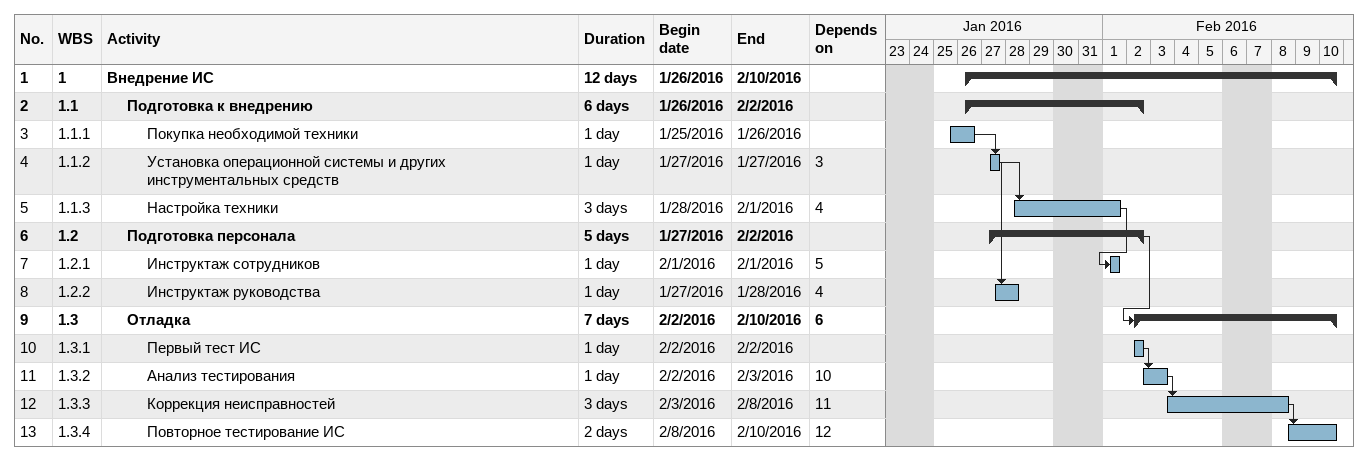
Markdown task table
| ID | WBS | Task | Duration | Start | Finish | Predecessors |
|---|---|---|---|---|---|---|
| 1 | 1 | **Внедрение ИС** | 12d | 2016-01-26 | 2016-02-10 |  |
| 2 | 1.1 | **Подготовка к внедрению** | 6d | 2016-01-26 | 2016-02-02 |  |
| 3 | 1.1.1 | Покупка необходимой техники | 1d | 2016-01-25 | 2016-01-26 |  |
| 4 | 1.1.2 | Установка операционной системы и других инструментальных средств | 1d | 2016-01-27 | 2016-01-27 | 3 |
| 5 | 1.1.3 | Настройка техники | 3d | 2016-01-28 | 2016-02-01 | 4 |
| 6 | 1.2 | **Подготовка персонала** | 5d | 2016-01-27 | 2016-02-02 |  |
| 7 | 1.2.1 | Инструктаж сотрудников | 1d | 2016-02-01 | 2016-02-01 | 5 |
| 8 | 1.2.2 | Инструктаж руководства | 1d | 2016-01-27 | 2016-01-28 | 4 |
| 9 | 1.3 | **Отладка** | 7d | 2016-02-02 | 2016-02-10 | 6 |
| 10 | 1.3.1 | Первый тест ИС | 1d | 2016-02-02 | 2016-02-02 |  |
| 11 | 1.3.2 | Анализ тестирования | 1d | 2016-02-02 | 2016-02-03 | 10 |
| 12 | 1.3.3 | Коррекция неисправностей | 3d | 2016-02-03 | 2016-02-08 | 11 |
| 13 | 1.3.4 | Повторное тестирование ИС | 2d | 2016-02-08 | 2016-02-10 | 12 |
